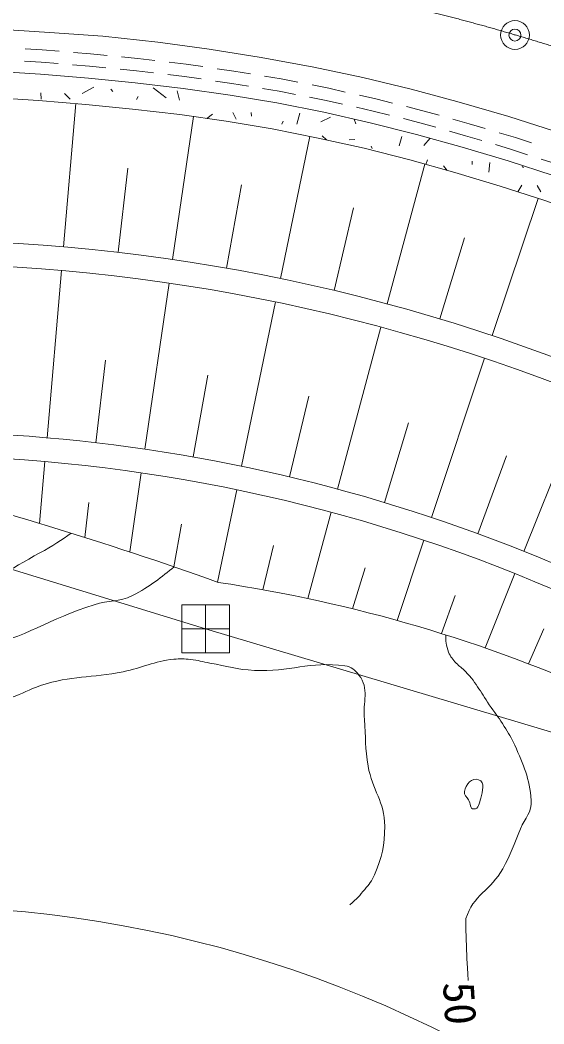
# Model space of a CAD drawing. Units: millimetres, scale not verified. Extents: x 40000 to 680000, y 20000 to 380000.
# Drawn here: x 158960 to 180828, y 263195 to 305082 of the extents above; entities that cross this region are included whole.
import ezdxf
from ezdxf.enums import TextEntityAlignment as Align

# ---------------------------------------------------------------- set-up
doc = ezdxf.new("R2010")
doc.units = ezdxf.units.MM
doc.header["$LTSCALE"] = 1000
doc.header["$PDMODE"] = 32
doc.header["$PDSIZE"] = 500
doc.linetypes.add('CHAIN', pattern=[18.5, 12, -1.5, 3.5, -1.5])
for name, color, linetype, lineweight in [('M-BGD', 7, 'Continuous', 13), ('M-BMK', 2, 'CHAIN', 13), ('M-BMK-ROW', 30, 'Continuous', 13), ('M-BMK-SRVR', 3, 'Continuous', 13), ('M-STR-HTXT', 7, 'Continuous', 13), ('M-STR-STRC', 7, 'Continuous', 13)]:
    doc.layers.add(name, color=color, linetype=linetype, lineweight=lineweight)
doc.styles.add('ＭＳ ゴシック', font='')
doc.styles.get('ＭＳ ゴシック').set_extended_font_data('MS Gothic')

msp = doc.modelspace()

# ---------------------------------------------------------------- linework, layer by layer
at = {"layer": 'M-BGD'}
for p, q in [((159174, 303884), (159884, 303840)), ((159884, 303840), (160595, 303781)), ((161193, 303731), (161904, 303672)), ((159143, 303365), (159846, 303322)), ((159846, 303322), (160552, 303263)), ((161904, 303672), (162592, 303604)), ((163189, 303544), (163878, 303476)), ((163878, 303476), (164590, 303393)), ((165186, 303322), (165899, 303238)), ((161150, 303213), (161857, 303154)), ((161857, 303154), (162541, 303086)), ((163138, 303027), (163822, 302959)), ((163822, 302959), (164528, 302876)), ((165899, 303238), (166594, 303138)), ((167188, 303052), (167883, 302952)), ((167883, 302952), (168578, 302838)), ((165124, 302806), (165831, 302723)), ((165831, 302723), (166520, 302623)), ((167114, 302538), (167803, 302438)), ((167803, 302438), (168492, 302325)), ((169170, 302740), (169865, 302626)), ((169865, 302626), (170560, 302489)), ((169084, 302227), (169772, 302114)), ((169772, 302114), (170460, 301979)), ((171149, 302373), (171844, 302236)), ((171844, 302236), (172538, 302080)), ((161292, 301595), (160776, 295624)), ((171049, 301862), (171737, 301727)), ((171737, 301727), (172424, 301573)), ((173124, 301949), (173818, 301793)), ((173818, 301793), (174506, 301619)), ((173010, 301441), (173698, 301287)), ((173698, 301287), (174379, 301115)), ((175088, 301472), (175776, 301298)), ((175776, 301298), (176450, 301109)), ((166195, 301054), (165324, 295096)), ((174961, 300968), (175642, 300795)), ((175642, 300795), (176311, 300608)), ((177028, 300946), (177702, 300757)), ((177702, 300757), (178382, 300553)), ((176889, 300445), (177557, 300258)), ((178956, 300381), (179636, 300177)), ((171061, 300229), (169833, 294299)), ((177557, 300258), (178232, 300055)), ((179636, 300177), (180305, 299959)), ((178806, 299883), (179481, 299681)), ((179481, 299681), (180144, 299465)), ((175859, 299073), (174287, 293239)), ((180715, 299279), (181378, 299063)), ((163054, 295393), (163462, 298905)), ((167584, 294731), (168199, 298212)), ((180581, 297640), (178671, 291917)), ((172068, 293802), (172886, 297241)), ((176488, 292610), (177509, 295995)), ((160690, 294628), (160087, 287654)), ((165179, 294106), (164166, 287180)), ((169630, 293320), (168210, 286466)), ((174027, 292273), (172205, 285515)), ((162130, 287447), (162530, 290892)), ((178354, 290969), (176137, 284329)), ((166193, 286853), (166796, 290268)), ((170214, 286020), (171018, 289393)), ((182597, 289411), (179992, 282914)), ((174179, 284951), (175180, 288271)), ((160001, 286658), (159778, 284078)), ((178074, 283650), (179270, 286906)), ((164021, 286190), (163538, 282888)), ((168007, 285487), (167207, 281625)), ((161835, 284953), (161665, 283494)), ((171945, 284549), (170973, 280944)), ((165693, 284047), (165379, 282267)), ((175820, 283381), (174701, 280030)), ((169533, 283151), (169095, 281312)), ((173360, 282226), (172844, 280516)), ((179619, 281986), (178375, 278881)), ((177129, 281070), (176547, 279485)), ((180826, 279684), (180187, 278219))]:
    msp.add_line(p, q, dxfattribs=at)
for points in [[(155519, 303001), (157819, 302946), (159810, 302823), (161811, 302656), (163768, 302462), (165766, 302227), (167727, 301944), (169683, 301622), (171634, 301238), (173581, 300800), (175514, 300312), (177418, 299778), (179331, 299203), (181217, 298590), (183100, 297919), (184990, 297225)], [(155510, 301901), (157769, 301847), (159730, 301726), (161711, 301560), (163649, 301369), (165623, 301136), (167559, 300857), (169487, 300540), (171407, 300161), (173326, 299730), (175230, 299249), (177111, 298721), (179003, 298153), (180862, 297548), (182726, 296884), (184583, 296203)]]:
    msp.add_lwpolyline(points, dxfattribs=at)
for centre, radius, start, end in [((154094, 218323), 77589, 58.16711, 107.13312), ((154094, 218323), 76589, 58.16711, 107.13312), ((154094, 218323), 69589, 58.12697, 95.68741), ((154094, 218323), 68589, 58.12074, 103.54723), ((115209, 136622), 154044, 70.26399, 75.81897), ((158266, 221029), 61248, 65.62616, 81.58662)]:
    msp.add_arc(centre, radius, start, end, dxfattribs=at)
for points, knots in [([(134514, 280838), (134538, 280837), (134563, 280837), (134589, 280837), (135724, 280829), (136341, 281099), (137472, 281201), (140184, 281446), (141707, 281602), (144430, 281653), (147138, 281705), (148652, 281472), (151360, 281392), (153293, 281335), (154406, 280955), (156310, 281294), (157775, 281554), (158475, 282148), (159786, 282851), (160309, 283131), (160713, 283400), (161094, 283672)], [0, 0, 0, 0, 1, 1, 1, 2, 2, 2, 3, 3, 3, 4, 4, 4, 5, 5, 5, 6, 6, 6, 7, 7, 7, 7]), ([(146577, 279375), (148084, 279055), (149287, 278419), (151148, 278312), (153546, 278173), (154910, 278458), (157267, 278920), (159223, 279303), (160151, 280093), (162053, 280687), (162669, 280879), (163082, 280782), (163658, 281072), (164396, 281445), (164879, 281856), (165391, 282262)], [0, 0, 0, 0, 1, 1, 1, 2, 2, 2, 3, 3, 3, 4, 4, 4, 5, 5, 5, 5]), ([(176730, 279428), (176718, 279203), (176744, 278972), (176845, 278710), (176924, 278507), (177020, 278415), (177166, 278252), (177300, 278100), (177415, 278054), (177554, 277906), (178046, 277381), (178208, 276993), (178623, 276405), (178840, 276096), (178974, 275931), (179174, 275611), (179360, 275315), (179466, 275148), (179608, 274828), (179989, 273969), (180228, 273459), (180295, 272522), (180330, 272028), (180038, 271794), (179852, 271336), (179582, 270675), (179450, 270293), (179107, 269668), (178621, 268785), (177860, 268559), (177574, 267592), (177569, 267577), (177568, 267567), (177567, 267551), (177551, 267220), (177579, 267034), (177589, 266702), (177608, 266039), (177620, 265828), (177659, 265005)], [0, 0, 0, 0, 1, 1, 1, 2, 2, 2, 3, 3, 3, 4, 4, 4, 5, 5, 5, 6, 6, 6, 7, 7, 7, 8, 8, 8, 9, 9, 9, 10, 10, 10, 11, 11, 11, 12, 12, 12, 13, 13, 13, 13]), ([(172727, 268163), (173032, 268444), (173136, 268533), (173351, 268810), (173527, 269036), (173646, 269156), (173756, 269419), (174070, 270166), (174180, 270638), (174181, 271447), (174183, 272461), (173669, 272951), (173487, 273948), (173350, 274700), (173404, 275138), (173332, 275900), (173263, 276625), (173559, 277182), (173104, 277751), (172933, 277965), (172789, 278097), (172518, 278135), (171056, 278342), (170217, 277874), (168741, 277945), (168007, 277980), (167608, 278126), (166884, 278254), (166569, 278309), (166396, 278370), (166078, 278401), (165804, 278427), (165648, 278441), (165374, 278413), (164529, 278327), (164096, 278061), (163264, 277890), (161927, 277614), (161113, 277743), (159816, 277315), (159324, 277152), (159083, 276964), (158585, 276820), (155725, 275992), (153969, 275900), (150997, 276082), (148725, 276220), (147583, 277240), (145309, 277354), (144893, 277375), (144661, 277303), (144245, 277279), (142707, 277191), (141841, 277262), (140302, 277184), (139431, 277139), (138946, 277076), (138075, 277037), (137097, 276994), (136547, 277042), (135568, 277023), (134945, 277011), (134594, 277034), (133972, 276980), (132556, 276855), (131722, 276961), (130358, 276560), (129937, 276437), (129725, 276297), (129306, 276163), (128403, 275875), (127842, 275929), (126929, 275672), (126264, 275484), (126029, 275408), (125248, 275118)], [0, 0, 0, 0, 1, 1, 1, 2, 2, 2, 3, 3, 3, 4, 4, 4, 5, 5, 5, 6, 6, 6, 7, 7, 7, 8, 8, 8, 9, 9, 9, 10, 10, 10, 11, 11, 11, 12, 12, 12, 13, 13, 13, 14, 14, 14, 15, 15, 15, 16, 16, 16, 17, 17, 17, 18, 18, 18, 19, 19, 19, 20, 20, 20, 21, 21, 21, 22, 22, 22, 23, 23, 23, 24, 24, 24, 25, 25, 25, 25]), ([(177685, 272542), (177766, 272393), (177731, 272169), (177900, 272165), (178108, 272159), (178140, 272409), (178188, 272611), (178258, 272907), (178386, 273272), (178103, 273386), (177822, 273499), (177568, 273186), (177508, 272889), (177477, 272740), (177613, 272676), (177685, 272542)], [0, 0, 0, 0, 1, 1, 1, 2, 2, 2, 3, 3, 3, 4, 4, 4, 5, 5, 5, 5])]:
    msp.add_open_spline(points, degree=3, knots=knots, dxfattribs=at)
at = {"layer": 'M-BMK'}
msp.add_arc((154242, 218110), 90000, 59.0963, 135.37785, dxfattribs=at)
at = {"layer": 'M-BMK-ROW'}
for p, q in [((152714, 283962), (166707, 279682)), ((165707, 278682), (165707, 280682)), ((165707, 280682), (167707, 280682)), ((166707, 280682), (166707, 278682)), ((167707, 280682), (167707, 278682)), ((165707, 279682), (167707, 279682)), ((166707, 279682), (183655, 274623)), ((167707, 278682), (165707, 278682))]:
    msp.add_line(p, q, dxfattribs=at)
at = {"layer": 'M-BMK-SRVR'}
msp.add_circle((179620, 304458), 600, dxfattribs=at)
msp.add_point((179620, 304458), dxfattribs=at)
at = {"layer": 'M-STR-HTXT'}
for p, q in [((159825, 302047), (159844, 301778)), ((161045, 301777), (160816, 302018)), ((161559, 302017), (162035, 302284)), ((162837, 302100), (162754, 302200)), ((165066, 301834), (164523, 302250)), ((165513, 302124), (165621, 301736)), ((163894, 301894), (163827, 301767)), ((167981, 300946), (167838, 301225)), ((168613, 301231), (168628, 301068)), ((170518, 300734), (170640, 301196)), ((166993, 301149), (166753, 300973)), ((169949, 300868), (169893, 300740)), ((171519, 300834), (171923, 301027)), ((172906, 300952), (172972, 300750)), ((171571, 300255), (171749, 300084)), ((172937, 300099), (172704, 300085)), ((174783, 299837), (174895, 300220)), ((175821, 299846), (176073, 300155)), ((173665, 299723), (173621, 299818)), ((175968, 299250), (175903, 299060)), ((177837, 299062), (177834, 299196)), ((178523, 298738), (178569, 299142)), ((176641, 298993), (176791, 298811)), ((179917, 298972), (179971, 298934)), ((179744, 297912), (179905, 298197)), ((180543, 298178), (180699, 297918))]:
    msp.add_line(p, q, dxfattribs=at)
msp.add_arc((154242, 218110), 50000, 59.0963, 135.3778, dxfattribs=at)
at = {"layer": 'M-STR-STRC'}
msp.add_lwpolyline([(185588, 298885), (183712, 299604), (181665, 300324), (179363, 301064), (177197, 301690), (175289, 302197), (173267, 302684), (171217, 303113), (169028, 303521), (166861, 303864), (164715, 304159), (162417, 304409), (160194, 304567), (157841, 304714)], dxfattribs=at)

# ---------------------------------------------------------------- texts
at = {"layer": 'M-BGD', "style": 'ＭＳ ゴシック'}
msp.add_text('50', height=1320, rotation=273.413, dxfattribs=at).set_placement((177326, 264055), align=Align.MIDDLE_CENTER)

doc.saveas('drawing.dxf')
